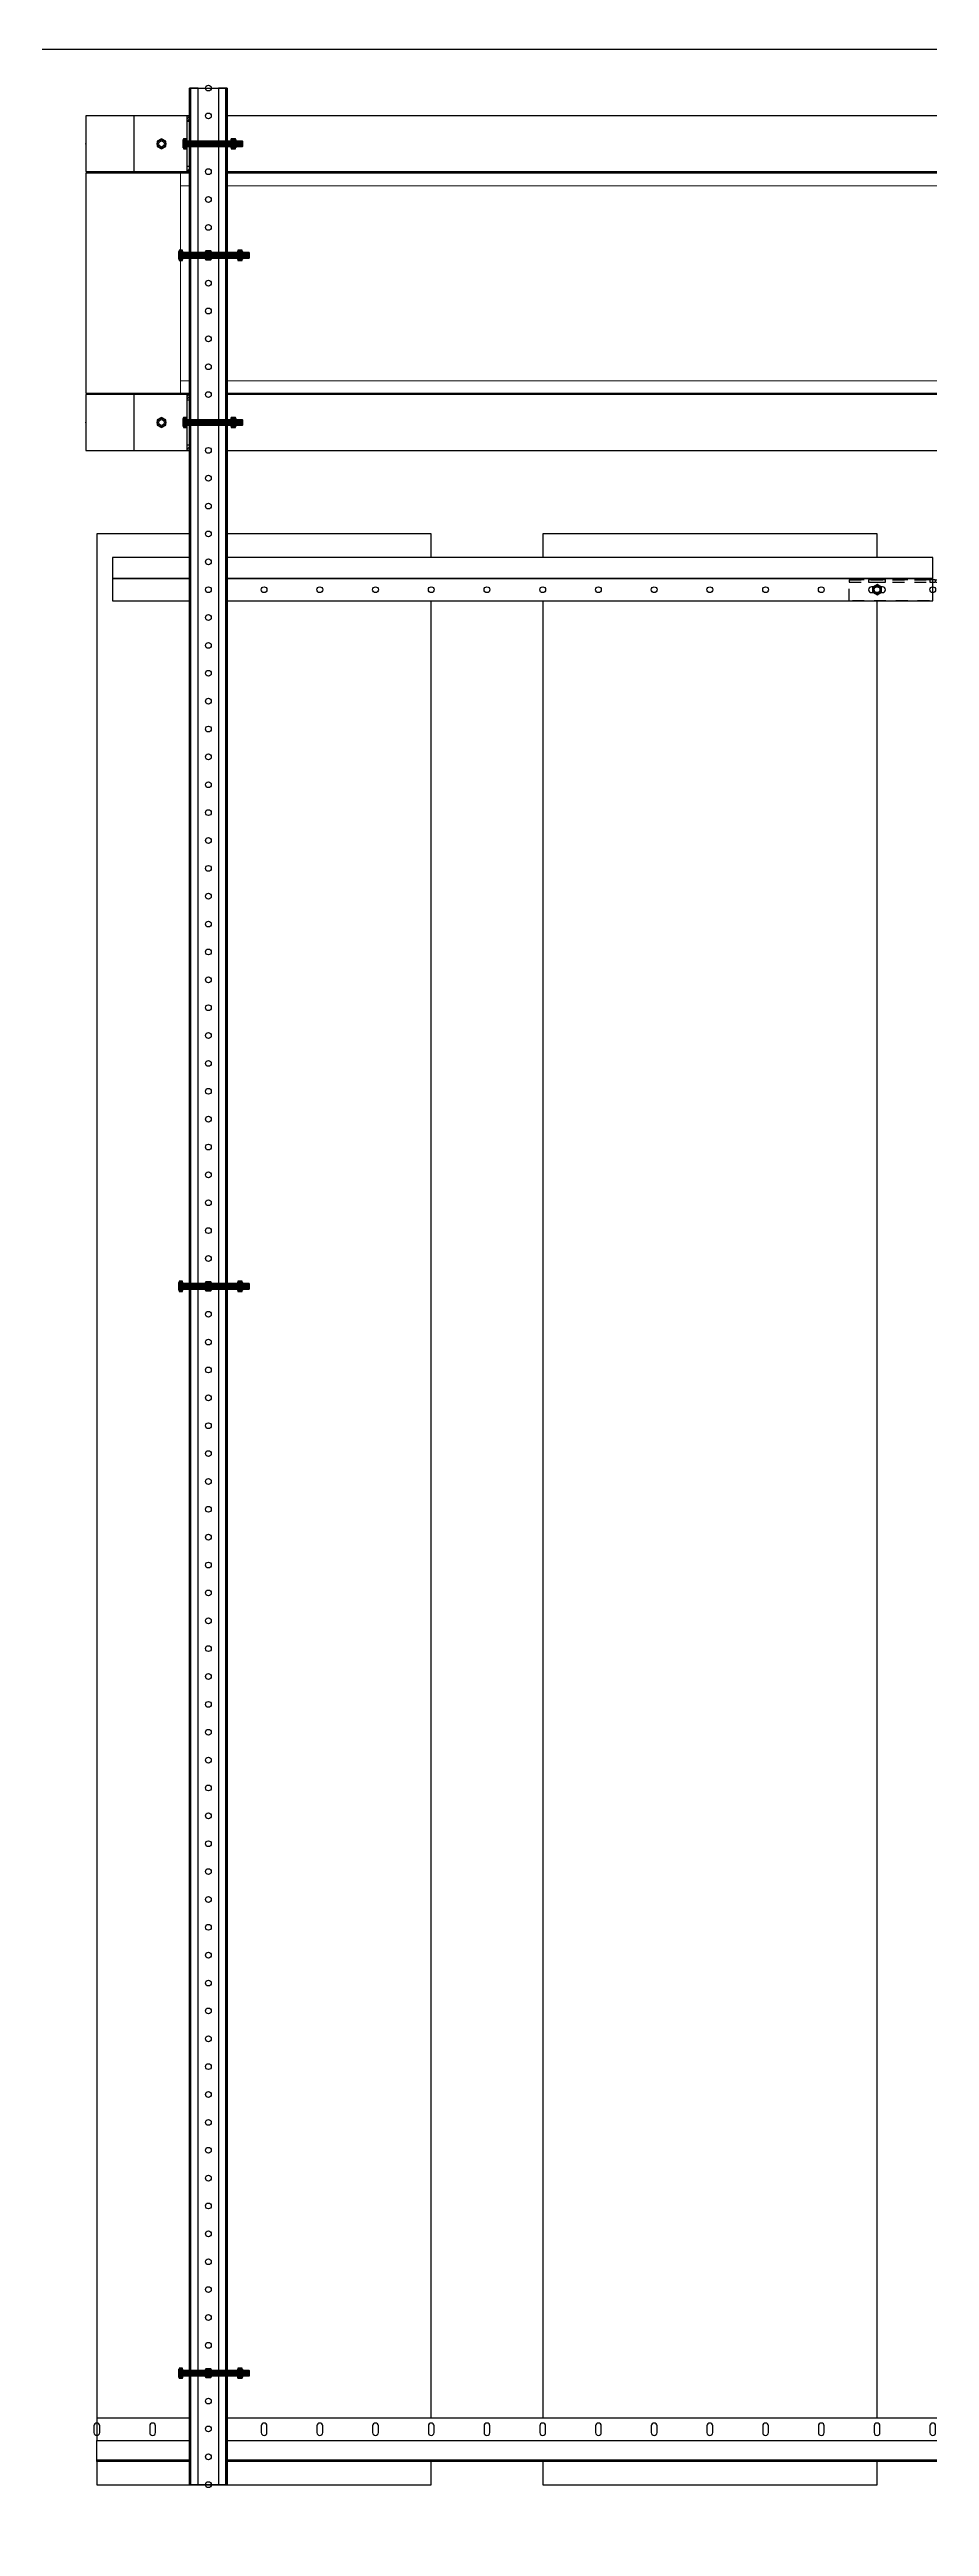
# Model space of a CAD drawing. Header units: millimetres. Extents: x -962357 to -591296, y -223672 to 59420.
# Drawn here: x -756172 to -755383, y -172056 to -169834 of the extents above; entities that cross this region are included whole.
import ezdxf
from ezdxf.enums import TextEntityAlignment as Align

# ---------------------------------------------------------------- set-up
doc = ezdxf.new("R2010")
doc.units = ezdxf.units.MM
doc.linetypes.add('TA_HL_003.00000', pattern=[19.5, 10.65, -8.85])
for name, color, linetype in [('000 - H A T C H', 8, 'Continuous'), ('000 - WIPEOUT', 250, 'Continuous'), ('001 - ASCESSORIES', 251, 'Continuous'), ('A04_TUBE SERIES', 2, 'Continuous'), ('A11_ALU.SOLID SHEET', 2, 'Continuous')]:
    doc.layers.add(name, color=color, linetype=linetype)
doc.layers.add('A-GLAZ-CURT', color=2, linetype='Continuous', lineweight=9)
pattern_1 = [(110, (-0.5, 0), (-0.939693, -0.34202), []), (110, (-0.2012, 0.6409), (-0.939693, -0.34202), [1.25, -0.25, 0, -0.25])]

# ---------------------------------------------------------------- blocks, each defined once
blk = doc.blocks.new('*U4649')
blk.add_attdef('EXTR.OVL-LENGTH_', (-25, -59.1), '', height=5)
blk.add_wipeout([(-25, 0), (25, 0), (25, 4195), (-25, 4195)]).dxf.layer = '000 - WIPEOUT'
blk.add_point((0, 0))
at = {"layer": 'A04_TUBE SERIES', "color": 0}
blk.add_lwpolyline([(-25, 0), (25, 0), (25, 4195), (-25, 4195)], close=True, dxfattribs=at)
blk = doc.blocks.new('*U4650')
blk.add_attdef('EXTR.OVL-LENGTH_', (-25, -59.1), '', height=5)
blk.add_wipeout([(-25, 0), (25, 0), (25, 4195), (-25, 4195)]).dxf.layer = '000 - WIPEOUT'
blk.add_point((0, 0))
at = {"layer": 'A04_TUBE SERIES', "color": 0}
blk.add_lwpolyline([(-25, 0), (25, 0), (25, 4195), (-25, 4195)], close=True, dxfattribs=at)
blk = doc.blocks.new('*U4857')
at = {"color": 3}
for points in [[(-875, 1150), (875, 1150), (875, 850), (-875, 850)], [(-875, 750), (875, 750), (875, 450), (-875, 450)], [(-875, 350), (875, 350), (875, 50), (-875, 50)], [(-875, -50), (875, -50), (875, -350), (-875, -350)], [(-875, -450), (875, -450), (875, -750), (-875, -750)], [(-875, -850), (875, -850), (875, -1150), (-875, -1150)]]:
    blk.add_wipeout(points, dxfattribs=at).dxf.layer = '000 - WIPEOUT'
at = {"layer": 'A11_ALU.SOLID SHEET', "color": 0, "linetype": 'ByBlock'}
for points in [[(-875, 850), (875, 850), (875, 1150), (-875, 1150)], [(-875, 450), (875, 450), (875, 750), (-875, 750)], [(-875, 50), (875, 50), (875, 350), (-875, 350)], [(-875, -350), (875, -350), (875, -50), (-875, -50)], [(-875, -750), (875, -750), (875, -450), (-875, -450)], [(-875, -1150), (875, -1150), (875, -850), (-875, -850)]]:
    blk.add_lwpolyline(points, close=True, dxfattribs=at)
blk = doc.blocks.new('000 - ASSCESSORIES_FAMELINE_GALV._SPICE-FOR_HR-02B_TOP_VIEW')
at = {"layer": '001 - ASCESSORIES', "linetype": 'ByBlock'}
blk.add_lwpolyline([(-75, 6.8), (75, 6.8), (75, 8.8), (-75, 8.8)], close=True, dxfattribs=at)
at = {"layer": '001 - ASCESSORIES', "color": 0, "linetype": 'ByBlock'}
blk.add_lwpolyline([(-75, 8.8), (75, 8.8), (75, -10), (-75, -10)], close=True, dxfattribs=at)
at = {"layer": '001 - ASCESSORIES', "color": 1}
for points in [[(-57.6, 6.8), (-42.4, 6.8), (-42.4, 8.8), (-57.6, 8.8)], [(-2.6, 6.8), (2.6, 6.8), (2.6, 8.8), (-2.6, 8.8)], [(47.4, 6.8), (52.6, 6.8), (52.6, 8.8), (47.4, 8.8)]]:
    blk.add_lwpolyline(points, close=True, dxfattribs=at)
blk.add_lwpolyline([(-55, -2.6), (-45, -2.6, 1), (-45, 2.6), (-55, 2.6, 1)], format="xyb", close=True, dxfattribs=at)
at = {"layer": '001 - ASCESSORIES'}
for centre in [(0, 0), (50, 0)]:
    blk.add_circle(centre, 2.6, dxfattribs=at)
blk = doc.blocks.new('*U4659')
at = {"layer": '001 - ASCESSORIES', "color": 0, "linetype": 'ByBlock'}
blk.add_blockref('000 - ASSCESSORIES_FAMELINE_GALV._SPICE-FOR_HR-02B_TOP_VIEW', (0, 0), dxfattribs=at)
blk = doc.blocks.new('*U4682')
at = {"color": 1}
for p, q in [((-3.5, 3.5), (3.5, 3.5)), ((-3.5, 0), (3.5, 0))]:
    blk.add_line(p, q, dxfattribs=at)
at = {"color": 0}
for points in [[(-2.3, 3.2, 0.249855), (-4.6, 3.2), (-4.6, 0.3, 0.249855), (-2.3, 0.3)], [(2.3, 3.2, 0.062432), (0, 3.5, 0.062432), (-2.3, 3.2), (-2.3, 0.3, 0.061701), (0, 0, 0.061701), (2.3, 0.3)], [(4.6, 3.2, 0.249855), (2.3, 3.2), (2.3, 0.3, 0.249855), (4.6, 0.3)]]:
    blk.add_lwpolyline(points, format="xyb", close=True, dxfattribs=at)
blk = doc.blocks.new('*U4688')
at = {"layer": '000 - H A T C H'}
h = blk.add_hatch(dxfattribs=at)
h.set_pattern_fill('ANSI35', color=8, scale=4, angle=65)
h.set_pattern_definition(pattern_1)
h.paths.add_polyline_path([(0, -2.5), (14.5, -2.5), (14.5, 2.5), (0, 2.5)])
at = {"color": 8}
blk.add_line((14.5, -2.5), (14.5, 2.5), dxfattribs=at)
at = {"color": 1}
blk.add_lwpolyline([(14.5, 2.5), (0, 2.5), (0, -2.5), (14.5, -2.5), (15, -2), (15, 2)], close=True, dxfattribs=at)
blk = doc.blocks.new('*U4699')
at = {"layer": '000 - H A T C H'}
h = blk.add_hatch(color=250, dxfattribs=at)
h.dxf.hatch_style = 1
edge = h.paths.add_edge_path()
edge.add_line((-0.3, -4.6), (-3.2, -4.6))
edge.add_arc((-1, -3.5), 2.45, 180, 208.0569, ccw=False)
edge.add_line((-3.5, -3.5), (-3.5, 0))
edge.add_arc((5.9, 0), 9.36, 179.9761, 180.0239, ccw=False)
edge.add_line((-3.5, 0), (-3.5, 0))
edge.add_arc((5.9, 0), 9.36, 179.9761, 180.0239, ccw=False)
edge.add_line((-3.5, 0), (-3.5, 3.5))
edge.add_arc((-1, 3.5), 2.45, 151.9431, 180, ccw=False)
edge.add_line((-3.2, 4.6), (-0.3, 4.6))
edge.add_arc((-2.5, 3.5), 2.45, 360, 388.0569, ccw=False)
edge.add_line((0, 3.5), (0, -3.5))
edge.add_arc((-2.5, -3.5), 2.45, 331.9431, 360, ccw=False)
blk.add_blockref('*U4688', (0, 0))
at = {"layer": '001 - ASCESSORIES', "rotation": 90}
blk.add_blockref('*U4682', (0, 0), dxfattribs=at)
blk = doc.blocks.new('*U4663')
at = {"layer": '001 - ASCESSORIES', "color": 0}
blk.add_lwpolyline([(4.6, 0), (2.3, 4), (-2.3, 4), (-4.6, 0), (-2.3, -4), (2.3, -4)], close=True, dxfattribs=at)
at = {"layer": '001 - ASCESSORIES', "color": 8}
blk.add_circle((0, 0), 3.85, dxfattribs=at)
at = {"layer": '001 - ASCESSORIES', "color": 0}
blk.add_circle((0, 0), 2.6, dxfattribs=at)
blk = doc.blocks.new('*U4664')
at = {"layer": '000 - H A T C H'}
h = blk.add_hatch(color=250, dxfattribs=at)
h.dxf.hatch_style = 1
h.paths.add_polyline_path([(4, -2.3), (4, 2.3), (0, 4.6), (-4, 2.3), (-4, -2.3), (0, -4.6)])
h.paths.add_polyline_path([(0, -2.6, -1), (0, 2.6, -1)], flags=16)
at = {"layer": '001 - ASCESSORIES', "color": 0, "rotation": 270}
blk.add_blockref('*U4663', (0, 0), dxfattribs=at)
blk = doc.blocks.new('*U4919')
blk.add_blockref('*U4699', (1250, -10))
at = {"linetype": 'ByBlock'}
blk.add_wipeout([(1200, -39), (1936, -39), (1936, 0), (1200, 0)], dxfattribs=at).dxf.layer = '000 - WIPEOUT'
at = {"layer": '001 - ASCESSORIES', "color": 1, "linetype": 'ByBlock'}
blk.add_lwpolyline([(1936, 0), (1200, 0), (1200, -20), (1936, -20)], close=True, dxfattribs=at)
at = {"layer": '001 - ASCESSORIES', "linetype": 'ByBlock'}
blk.add_lwpolyline([(1936, -20), (1200, -20), (1200, -39), (1936, -39)], close=True, dxfattribs=at)
for centre in [(1250, -10), (1300, -10), (1350, -10), (1400, -10), (1450, -10), (1500, -10), (1550, -10), (1600, -10), (1650, -10), (1700, -10), (1750, -10), (1800, -10), (1850, -10)]:
    blk.add_circle(centre, 2.6, dxfattribs=at)
at = {"layer": '001 - ASCESSORIES', "linetype": 'TA_HL_003.00000', "rotation": 180}
blk.add_blockref('*U4659', (1200, -10), dxfattribs=at)
at = {"layer": '001 - ASCESSORIES'}
blk.add_blockref('*U4664', (1250, -10), dxfattribs=at)
blk = doc.blocks.new('*U4920')
blk.add_wipeout([(-1125, 0), (1125, 0), (1125, 39), (-1125, 39)]).dxf.layer = '000 - WIPEOUT'
at = {"color": 2}
blk.add_lwpolyline([(-1125, 39), (1125, 39), (1125, 37.8), (-1125, 37.8)], close=True, dxfattribs=at)
at = {"color": 1}
blk.add_lwpolyline([(-1125, 37.8), (1125, 37.8), (1125, 20), (-1125, 20)], close=True, dxfattribs=at)
blk.add_lwpolyline([(-1125, 0), (1125, 0), (1125, 20), (-1125, 20)], close=True)
for points in [[(-1072.4, 13, 1), (-1077.6, 13), (-1077.6, 7, 1), (-1072.4, 7)], [(-1022.4, 13, 1), (-1027.6, 13), (-1027.6, 7, 1), (-1022.4, 7)], [(-972.4, 13, 1), (-977.6, 13), (-977.6, 7, 1), (-972.4, 7)], [(-922.4, 13, 1), (-927.6, 13), (-927.6, 7, 1), (-922.4, 7)], [(-872.4, 13, 1), (-877.6, 13), (-877.6, 7, 1), (-872.4, 7)], [(-822.4, 13, 1), (-827.6, 13), (-827.6, 7, 1), (-822.4, 7)], [(-772.4, 13, 1), (-777.6, 13), (-777.6, 7, 1), (-772.4, 7)], [(-722.4, 13, 1), (-727.6, 13), (-727.6, 7, 1), (-722.4, 7)], [(-672.4, 13, 1), (-677.6, 13), (-677.6, 7, 1), (-672.4, 7)], [(-622.4, 13, 1), (-627.6, 13), (-627.6, 7, 1), (-622.4, 7)], [(-572.4, 13, 1), (-577.6, 13), (-577.6, 7, 1), (-572.4, 7)], [(-522.4, 13, 1), (-527.6, 13), (-527.6, 7, 1), (-522.4, 7)], [(-472.4, 13, 1), (-477.6, 13), (-477.6, 7, 1), (-472.4, 7)], [(-422.4, 13, 1), (-427.6, 13), (-427.6, 7, 1), (-422.4, 7)], [(-372.4, 13, 1), (-377.6, 13), (-377.6, 7, 1), (-372.4, 7)], [(-322.4, 13, 1), (-327.6, 13), (-327.6, 7, 1), (-322.4, 7)], [(-272.4, 13, 1), (-277.6, 13), (-277.6, 7, 1), (-272.4, 7)], [(-222.4, 13, 1), (-227.6, 13), (-227.6, 7, 1), (-222.4, 7)], [(-172.4, 13, 1), (-177.6, 13), (-177.6, 7, 1), (-172.4, 7)], [(-122.4, 13, 1), (-127.6, 13), (-127.6, 7, 1), (-122.4, 7)], [(-72.4, 13, 1), (-77.6, 13), (-77.6, 7, 1), (-72.4, 7)], [(-22.4, 13, 1), (-27.6, 13), (-27.6, 7, 1), (-22.4, 7)], [(27.6, 13, 1), (22.4, 13), (22.4, 7, 1), (27.6, 7)], [(77.6, 13, 1), (72.4, 13), (72.4, 7, 1), (77.6, 7)], [(127.6, 13, 1), (122.4, 13), (122.4, 7, 1), (127.6, 7)], [(177.6, 13, 1), (172.4, 13), (172.4, 7, 1), (177.6, 7)], [(227.6, 13, 1), (222.4, 13), (222.4, 7, 1), (227.6, 7)], [(277.6, 13, 1), (272.4, 13), (272.4, 7, 1), (277.6, 7)], [(327.6, 13, 1), (322.4, 13), (322.4, 7, 1), (327.6, 7)], [(377.6, 13, 1), (372.4, 13), (372.4, 7, 1), (377.6, 7)], [(427.6, 13, 1), (422.4, 13), (422.4, 7, 1), (427.6, 7)], [(477.6, 13, 1), (472.4, 13), (472.4, 7, 1), (477.6, 7)], [(527.6, 13, 1), (522.4, 13), (522.4, 7, 1), (527.6, 7)], [(577.6, 13, 1), (572.4, 13), (572.4, 7, 1), (577.6, 7)], [(627.6, 13, 1), (622.4, 13), (622.4, 7, 1), (627.6, 7)], [(677.6, 13, 1), (672.4, 13), (672.4, 7, 1), (677.6, 7)], [(727.6, 13, 1), (722.4, 13), (722.4, 7, 1), (727.6, 7)], [(777.6, 13, 1), (772.4, 13), (772.4, 7, 1), (777.6, 7)], [(827.6, 13, 1), (822.4, 13), (822.4, 7, 1), (827.6, 7)], [(877.6, 13, 1), (872.4, 13), (872.4, 7, 1), (877.6, 7)], [(927.6, 13, 1), (922.4, 13), (922.4, 7, 1), (927.6, 7)], [(977.6, 13, 1), (972.4, 13), (972.4, 7, 1), (977.6, 7)], [(1027.6, 13, 1), (1022.4, 13), (1022.4, 7, 1), (1027.6, 7)], [(1077.6, 13, 1), (1072.4, 13), (1072.4, 7, 1), (1077.6, 7)], [(1127.6, 13, 1), (1122.4, 13), (1122.4, 7, 1), (1127.6, 7)]]:
    blk.add_lwpolyline(points, format="xyb", close=True, dxfattribs=at)
blk = doc.blocks.new('*U4927')
at = {"layer": 'A11_ALU.SOLID SHEET', "color": 0}
blk.add_lwpolyline([(1135, -98.8), (1135, 98.8), (0, 98.8), (0, -98.8)], close=True, dxfattribs=at)
at = {"layer": 'Defpoints', "color": 250}
blk.add_point((0, 0), dxfattribs=at)
blk.add_text('AL.SHEET-HAT-TYPE-R', height=6, rotation=270, dxfattribs=at).set_placement((15, 0), align=Align.BOTTOM_CENTER)
blk = doc.blocks.new('*U4938')
at = {"color": 6}
blk.add_wipeout([(1075, -17), (-1075, -17), (-1075, 17), (1075, 17)], dxfattribs=at).dxf.layer = '000 - WIPEOUT'
at = {"layer": '001 - ASCESSORIES', "color": 0, "linetype": 'ByBlock'}
for p, q in [((1075, 15.8), (-1075, 15.8)), ((1075, -15.8), (-1075, -15.8))]:
    blk.add_line(p, q, dxfattribs=at)
at = {"layer": '001 - ASCESSORIES', "color": 1}
blk.add_lwpolyline([(1075, 17), (1075, -17), (-1075, -17), (-1075, 17)], close=True, dxfattribs=at)
at = {"layer": '001 - ASCESSORIES', "color": 0, "linetype": 'ByBlock'}
for points in [[(-1075, 17), (-1075, 9), (1075, 9), (1075, 17)], [(-1075, -9), (-1075, -17), (1075, -17), (1075, -9)]]:
    blk.add_lwpolyline(points, close=True, dxfattribs=at)
at = {"layer": '001 - ASCESSORIES', "color": 1, "linetype": 'Continuous'}
for centre in [(-1075, 0), (-1050, 0), (-1025, 0), (-1000, 0), (-975, 0), (-950, 0), (-925, 0), (-900, 0), (-875, 0), (-850, 0), (-825, 0), (-800, 0), (-775, 0), (-750, 0), (-725, 0), (-700, 0), (-675, 0), (-650, 0), (-625, 0), (-600, 0), (-575, 0), (-550, 0), (-525, 0), (-500, 0), (-475, 0), (-450, 0), (-425, 0), (-400, 0), (-375, 0), (-350, 0), (-325, 0), (-300, 0), (-275, 0), (-250, 0), (-225, 0), (-200, 0), (-175, 0), (-150, 0), (-125, 0), (-100, 0), (-75, 0), (-50, 0), (-25, 0), (0, 0), (25, 0), (50, 0), (75, 0), (100, 0), (125, 0), (150, 0), (175, 0), (200, 0), (225, 0), (250, 0), (275, 0), (300, 0), (325, 0), (350, 0), (375, 0), (400, 0), (425, 0), (450, 0), (475, 0), (500, 0), (525, 0), (550, 0), (575, 0), (600, 0), (625, 0), (650, 0), (675, 0), (700, 0), (725, 0), (750, 0), (775, 0), (800, 0), (825, 0), (850, 0), (875, 0), (900, 0), (925, 0), (950, 0), (975, 0), (1000, 0), (1025, 0), (1050, 0), (1075, 0)]:
    blk.add_circle(centre, 2.6, dxfattribs=at)
blk = doc.blocks.new('*U4696')
at = {"layer": '000 - H A T C H'}
h = blk.add_hatch(dxfattribs=at)
h.set_pattern_fill('ANSI35', color=8, scale=4, angle=65)
h.set_pattern_definition(pattern_1)
h.paths.add_polyline_path([(0, -2.5), (59.5, -2.5), (59.5, 2.5), (0, 2.5)])
at = {"color": 8}
blk.add_line((59.5, -2.5), (59.5, 2.5), dxfattribs=at)
at = {"color": 1}
blk.add_lwpolyline([(59.5, 2.5), (0, 2.5), (0, -2.5), (59.5, -2.5), (60, -2), (60, 2)], close=True, dxfattribs=at)
blk = doc.blocks.new('*U4748')
at = {"layer": '000 - H A T C H'}
h = blk.add_hatch(color=250, dxfattribs=at)
h.dxf.hatch_style = 1
edge = h.paths.add_edge_path()
edge.add_line((-0.3, -4.6), (-3.2, -4.6))
edge.add_arc((-1, -3.5), 2.45, 180, 208.0569, ccw=False)
edge.add_line((-3.5, -3.5), (-3.5, 0))
edge.add_arc((5.9, 0), 9.36, 179.9761, 180.0239, ccw=False)
edge.add_line((-3.5, 0), (-3.5, 0))
edge.add_arc((5.9, 0), 9.36, 179.9761, 180.0239, ccw=False)
edge.add_line((-3.5, 0), (-3.5, 3.5))
edge.add_arc((-1, 3.5), 2.45, 151.9431, 180, ccw=False)
edge.add_line((-3.2, 4.6), (-0.3, 4.6))
edge.add_arc((-2.5, 3.5), 2.45, 360, 388.0569, ccw=False)
edge.add_line((0, 3.5), (0, -3.5))
edge.add_arc((-2.5, -3.5), 2.45, 331.9431, 360, ccw=False)
blk.add_blockref('*U4696', (0, 0))
at = {"layer": '001 - ASCESSORIES', "rotation": 90}
blk.add_blockref('*U4682', (0, 0), dxfattribs=at)
blk = doc.blocks.new('*U4662')
at = {"color": 1}
for p, q in [((-3.5, 4.5), (3.5, 4.5)), ((-3.5, 0), (3.5, 0))]:
    blk.add_line(p, q, dxfattribs=at)
at = {"color": 0}
for points in [[(-2.3, 4.2, 0.249893), (-4.6, 4.2), (-4.6, 0.3, 0.249893), (-2.3, 0.3)], [(2.3, 4.2, 0.062422), (0, 4.5, 0.062422), (-2.3, 4.2), (-2.3, 0.3, 0.061692), (0, 0, 0.061692), (2.3, 0.3)], [(4.6, 4.2, 0.249893), (2.3, 4.2), (2.3, 0.3, 0.249893), (4.6, 0.3)]]:
    blk.add_lwpolyline(points, format="xyb", close=True, dxfattribs=at)
blk = doc.blocks.new('*U4707')
at = {"layer": '000 - H A T C H'}
h = blk.add_hatch(color=250, dxfattribs=at)
h.dxf.hatch_style = 1
edge = h.paths.add_edge_path()
edge.add_line((0.3, 4.6), (4.2, 4.6))
edge.add_arc((2, 3.5), 2.45, 0, 28.0609, ccw=False)
edge.add_line((4.5, 3.5), (4.5, 0))
edge.add_arc((-4.9, 0), 9.36, -0.0239, 0.0239, ccw=False)
edge.add_line((4.5, 0), (4.5, 0))
edge.add_arc((-4.9, 0), 9.36, -0.0239, 0.0239, ccw=False)
edge.add_line((4.5, 0), (4.5, -3.5))
edge.add_arc((2, -3.5), 2.45, -28.0609, 0, ccw=False)
edge.add_line((4.2, -4.6), (0.3, -4.6))
edge.add_arc((2.5, -3.5), 2.45, 180, 208.0609, ccw=False)
edge.add_line((0, -3.5), (0, 3.5))
edge.add_arc((2.5, 3.5), 2.45, 151.9391, 180, ccw=False)
at = {"layer": '001 - ASCESSORIES', "color": 0, "rotation": 270}
blk.add_blockref('*U4662', (0, 0), dxfattribs=at)
blk = doc.blocks.new('*U4821')
at = {"layer": '001 - ASCESSORIES'}
blk.add_blockref('*U4748', (-23, 0), dxfattribs=at)
at = {"layer": '001 - ASCESSORIES', "color": 2}
for rotation in [90, 90, 270, 270]:
    blk.add_blockref('*U4664', (0, 0), dxfattribs=dict(at, rotation=rotation))
at = {"layer": '001 - ASCESSORIES', "color": 1}
blk.add_blockref('*U4707', (26.2, 0), dxfattribs=at)
blk = doc.blocks.new('000 - ASSCESSORIES_FAMELINE_AL.EXTR._L-PROFILE_50x68mm._non-code_TOP_VIEW')
blk.add_wipeout([(-50, -25), (0, -25), (0, 25), (-50, 25)]).dxf.layer = '000 - WIPEOUT'
at = {"layer": '000 - H A T C H'}
h = blk.add_hatch(dxfattribs=at)
h.set_pattern_fill('ANSI32', color=8, scale=0.5)
h.set_pattern_definition([(45, (-14193.569, 11847.092), (-3.367596, 3.367596), []), (45, (-14191.324, 11847.092), (-3.367596, 3.367596), [])])
h.paths.add_polyline_path([(-2, 20), (0, 20), (0, 25), (-2, 25)])
h.paths.add_polyline_path([(0, -20), (-2, -20), (-2, -25), (0, -25)])
at = {"layer": '001 - ASCESSORIES', "color": 0}
for p, q in [((0, 20), (-2, 20)), ((-2, -20), (0, -20))]:
    blk.add_line(p, q, dxfattribs=at)
at = {"layer": '001 - ASCESSORIES', "color": 1}
blk.add_line((-2, -20), (-2, 20), dxfattribs=at)
at = {"layer": '001 - ASCESSORIES'}
blk.add_lwpolyline([(-50, -25), (0, -25), (0, 25), (-50, 25)], close=True, dxfattribs=at)
at = {"layer": '001 - ASCESSORIES', "color": 0}
for points in [[(-2, 25), (0, 25), (0, 20), (-2, 20)], [(-2, -20), (0, -20), (0, -25), (-2, -25)]]:
    blk.add_lwpolyline(points, close=True, dxfattribs=at)
at = {"layer": '001 - ASCESSORIES', "color": 1}
blk.add_circle((-25, 0), 2.6, dxfattribs=at)
blk = doc.blocks.new('*U4738')
at = {"layer": '001 - ASCESSORIES', "color": 0}
blk.add_blockref('000 - ASSCESSORIES_FAMELINE_AL.EXTR._L-PROFILE_50x68mm._non-code_TOP_VIEW', (0, 0), dxfattribs=at)
blk = doc.blocks.new('*U4683')
blk.add_circle((0, 0), 3.66)
at = {"layer": '001 - ASCESSORIES', "color": 0}
blk.add_lwpolyline([(4.6, 0), (2.3, 4), (-2.3, 4), (-4.6, 0), (-2.3, -4), (2.3, -4)], close=True, dxfattribs=at)
at = {"layer": '001 - ASCESSORIES', "color": 8}
blk.add_circle((0, 0), 3.85, dxfattribs=at)
blk = doc.blocks.new('*U4715')
at = {"layer": '001 - ASCESSORIES', "rotation": 90}
blk.add_blockref('*U4683', (0, 0), dxfattribs=at)
blk = doc.blocks.new('*U4751')
at = {"layer": '001 - ASCESSORIES'}
blk.add_blockref('*U4715', (0, 0), dxfattribs=at)
blk = doc.blocks.new('*U4694')
at = {"layer": '000 - H A T C H'}
h = blk.add_hatch(dxfattribs=at)
h.set_pattern_fill('ANSI35', color=8, scale=4, angle=65)
h.set_pattern_definition(pattern_1)
h.paths.add_polyline_path([(0, -2.5), (49.5, -2.5), (49.5, 2.5), (0, 2.5)])
at = {"color": 8}
blk.add_line((49.5, -2.5), (49.5, 2.5), dxfattribs=at)
at = {"color": 1}
blk.add_lwpolyline([(49.5, 2.5), (0, 2.5), (0, -2.5), (49.5, -2.5), (50, -2), (50, 2)], close=True, dxfattribs=at)
blk = doc.blocks.new('*U4746')
at = {"layer": '000 - H A T C H'}
h = blk.add_hatch(color=250, dxfattribs=at)
h.dxf.hatch_style = 1
edge = h.paths.add_edge_path()
edge.add_line((-0.3, -4.6), (-3.2, -4.6))
edge.add_arc((-1, -3.5), 2.45, 180, 208.0569, ccw=False)
edge.add_line((-3.5, -3.5), (-3.5, 0))
edge.add_arc((5.9, 0), 9.36, 179.9761, 180.0239, ccw=False)
edge.add_line((-3.5, 0), (-3.5, 0))
edge.add_arc((5.9, 0), 9.36, 179.9761, 180.0239, ccw=False)
edge.add_line((-3.5, 0), (-3.5, 3.5))
edge.add_arc((-1, 3.5), 2.45, 151.9431, 180, ccw=False)
edge.add_line((-3.2, 4.6), (-0.3, 4.6))
edge.add_arc((-2.5, 3.5), 2.45, 360, 388.0569, ccw=False)
edge.add_line((0, 3.5), (0, -3.5))
edge.add_arc((-2.5, -3.5), 2.45, 331.9431, 360, ccw=False)
blk.add_blockref('*U4694', (0, 0))
at = {"layer": '001 - ASCESSORIES', "rotation": 90}
blk.add_blockref('*U4682', (0, 0), dxfattribs=at)
blk = doc.blocks.new('*U4752')
at = {"layer": '001 - ASCESSORIES'}
for name, p in [('*U4746', (0, 0)), ('*U4707', (39.2, 0))]:
    blk.add_blockref(name, p, dxfattribs=at)
blk = doc.blocks.new('*U4794')
at = {"color": 2}
blk.add_blockref('*U4738', (0, 0), dxfattribs=at)
for name, p in [('*U4751', (-25, 0)), ('*U4752', (-2, 0))]:
    blk.add_blockref(name, p)
blk = doc.blocks.new('*U4956')
blk.add_lwpolyline([(-7165.5, 4263), (-7165.5, 5940.1), (-11560, 5940.1), (-11560, 4315), (-18103.4, 4315), (-18103.4, 550), (-9016.6, 550), (-9016.6, 4265)], close=True)
at = {"layer": 'A04_TUBE SERIES', "color": 0, "linetype": 'ByBlock', "rotation": 270}
for name, p in [('*U4649', (-11460, 5855.5)), ('*U4650', (-11460, 5605.5))]:
    blk.add_blockref(name, p, dxfattribs=at)
at = {"layer": 'A11_ALU.SOLID SHEET', "color": 0, "linetype": 'ByBlock', "rotation": 90}
blk.add_blockref('*U4857', (-10300, 4630.5), dxfattribs=at)
at = {"layer": '001 - ASCESSORIES', "linetype": 'ByBlock', "rotation": 180}
for name, p in [('*U4919', (-9500, 5445.5)), ('*U4920', (-10325, 3815.2))]:
    blk.add_blockref(name, p, dxfattribs=at)
at = {"layer": 'A11_ALU.SOLID SHEET', "color": 1, "rotation": 180}
blk.add_blockref('*U4927', (-10325, 5730.5), dxfattribs=at)
at = {"layer": '001 - ASCESSORIES', "linetype": 'ByBlock', "rotation": 270}
blk.add_blockref('*U4938', (-11350, 4830.5), dxfattribs=at)
at = {"layer": '001 - ASCESSORIES', "linetype": 'ByBlock'}
for name, p in [('*U4794', (-11367, 5855.5)), ('*U4821', (-11350, 5755.5)), ('*U4794', (-11367, 5605.5)), ('*U4821', (-11350, 4830.5)), ('*U4821', (-11350, 3855.5))]:
    blk.add_blockref(name, p, dxfattribs=at)
blk = doc.blocks.new('DPA_CP_Metal Ceiling Panel1 - Horizontal with Gap-12454095-4160-01 UPPER PLATFORM LEVEL - REFLECTED CEILING PLAN')
at = {"layer": 'A-GLAZ-CURT'}
for p, q in [((-756057.4, 9174), (-756057.4, 9449)), ((-756057.4, 9174), (-756057.4, 9449)), ((-756057.4, 9449), (-755007.4, 9449)), ((-756057.4, 9449), (-755007.4, 9449)), ((-756057.4, 9174), (-756057.4, 9449)), ((-755007.4, 9174), (-755007.4, 9449)), ((-755007.4, 9449), (-755007.4, 9174)), ((-755007.4, 9449), (-755007.4, 9174)), ((-756057.4, 9399), (-755007.4, 9399)), ((-756057.4, 9224), (-755007.4, 9224)), ((-756057.4, 9174), (-755007.4, 9174)), ((-755007.4, 9174), (-756057.4, 9174)), ((-755007.4, 9174), (-756057.4, 9174))]:
    blk.add_line(p, q, dxfattribs=at)
blk = doc.blocks.new('*U727')
blk.add_attdef('EXTR.OVL-LENGTH_', (-25, -59.1), '', height=5)
blk.add_wipeout([(-25, 0), (25, 0), (25, 4195), (-25, 4195)]).dxf.layer = '000 - WIPEOUT'
blk.add_point((0, 0))
at = {"layer": 'A04_TUBE SERIES', "color": 0}
blk.add_lwpolyline([(-25, 0), (25, 0), (25, 4195), (-25, 4195)], close=True, dxfattribs=at)
blk = doc.blocks.new('*U728')
blk.add_attdef('EXTR.OVL-LENGTH_', (-25, -59.1), '', height=5)
blk.add_wipeout([(-25, 0), (25, 0), (25, 4195), (-25, 4195)]).dxf.layer = '000 - WIPEOUT'
blk.add_point((0, 0))
at = {"layer": 'A04_TUBE SERIES', "color": 0}
blk.add_lwpolyline([(-25, 0), (25, 0), (25, 4195), (-25, 4195)], close=True, dxfattribs=at)
blk = doc.blocks.new('*U698')
at = {"color": 3}
for points in [[(-875, 1150), (875, 1150), (875, 850), (-875, 850)], [(-875, 750), (875, 750), (875, 450), (-875, 450)], [(-875, 350), (875, 350), (875, 50), (-875, 50)], [(-875, -50), (875, -50), (875, -350), (-875, -350)], [(-875, -450), (875, -450), (875, -750), (-875, -750)], [(-875, -850), (875, -850), (875, -1150), (-875, -1150)]]:
    blk.add_wipeout(points, dxfattribs=at).dxf.layer = '000 - WIPEOUT'
at = {"layer": 'A11_ALU.SOLID SHEET', "color": 0, "linetype": 'ByBlock'}
for points in [[(-875, 850), (875, 850), (875, 1150), (-875, 1150)], [(-875, 450), (875, 450), (875, 750), (-875, 750)], [(-875, 50), (875, 50), (875, 350), (-875, 350)], [(-875, -350), (875, -350), (875, -50), (-875, -50)], [(-875, -750), (875, -750), (875, -450), (-875, -450)], [(-875, -1150), (875, -1150), (875, -850), (-875, -850)]]:
    blk.add_lwpolyline(points, close=True, dxfattribs=at)
blk = doc.blocks.new('*U670')
at = {"layer": '001 - ASCESSORIES', "color": 0, "linetype": 'ByBlock'}
blk.add_blockref('000 - ASSCESSORIES_FAMELINE_GALV._SPICE-FOR_HR-02B_TOP_VIEW', (0, 0), dxfattribs=at)
blk = doc.blocks.new('*U351')
at = {"color": 1}
for p, q in [((-3.5, 3.5), (3.5, 3.5)), ((-3.5, 0), (3.5, 0))]:
    blk.add_line(p, q, dxfattribs=at)
at = {"color": 0}
for points in [[(-2.3, 3.2, 0.249855), (-4.6, 3.2), (-4.6, 0.3, 0.249855), (-2.3, 0.3)], [(2.3, 3.2, 0.062432), (0, 3.5, 0.062432), (-2.3, 3.2), (-2.3, 0.3, 0.061701), (0, 0, 0.061701), (2.3, 0.3)], [(4.6, 3.2, 0.249855), (2.3, 3.2), (2.3, 0.3, 0.249855), (4.6, 0.3)]]:
    blk.add_lwpolyline(points, format="xyb", close=True, dxfattribs=at)
blk = doc.blocks.new('*U357')
at = {"layer": '000 - H A T C H'}
h = blk.add_hatch(dxfattribs=at)
h.set_pattern_fill('ANSI35', color=8, scale=4, angle=65)
h.set_pattern_definition(pattern_1)
h.paths.add_polyline_path([(0, -2.5), (14.5, -2.5), (14.5, 2.5), (0, 2.5)])
at = {"color": 8}
blk.add_line((14.5, -2.5), (14.5, 2.5), dxfattribs=at)
at = {"color": 1}
blk.add_lwpolyline([(14.5, 2.5), (0, 2.5), (0, -2.5), (14.5, -2.5), (15, -2), (15, 2)], close=True, dxfattribs=at)
blk = doc.blocks.new('*U666')
at = {"layer": '000 - H A T C H'}
h = blk.add_hatch(color=250, dxfattribs=at)
h.dxf.hatch_style = 1
edge = h.paths.add_edge_path()
edge.add_line((-0.3, -4.6), (-3.2, -4.6))
edge.add_arc((-1, -3.5), 2.45, 180, 208.0569, ccw=False)
edge.add_line((-3.5, -3.5), (-3.5, 0))
edge.add_arc((5.9, 0), 9.36, 179.9761, 180.0239, ccw=False)
edge.add_line((-3.5, 0), (-3.5, 0))
edge.add_arc((5.9, 0), 9.36, 179.9761, 180.0239, ccw=False)
edge.add_line((-3.5, 0), (-3.5, 3.5))
edge.add_arc((-1, 3.5), 2.45, 151.9431, 180, ccw=False)
edge.add_line((-3.2, 4.6), (-0.3, 4.6))
edge.add_arc((-2.5, 3.5), 2.45, 360, 388.0569, ccw=False)
edge.add_line((0, 3.5), (0, -3.5))
edge.add_arc((-2.5, -3.5), 2.45, 331.9431, 360, ccw=False)
blk.add_blockref('*U357', (0, 0))
at = {"layer": '001 - ASCESSORIES', "rotation": 90}
blk.add_blockref('*U351', (0, 0), dxfattribs=at)
blk = doc.blocks.new('*U350')
at = {"layer": '001 - ASCESSORIES', "color": 0}
blk.add_lwpolyline([(4.6, 0), (2.3, 4), (-2.3, 4), (-4.6, 0), (-2.3, -4), (2.3, -4)], close=True, dxfattribs=at)
at = {"layer": '001 - ASCESSORIES', "color": 8}
blk.add_circle((0, 0), 3.85, dxfattribs=at)
at = {"layer": '001 - ASCESSORIES', "color": 0}
blk.add_circle((0, 0), 2.6, dxfattribs=at)
blk = doc.blocks.new('*U671')
at = {"layer": '000 - H A T C H'}
h = blk.add_hatch(color=250, dxfattribs=at)
h.dxf.hatch_style = 1
h.paths.add_polyline_path([(4, -2.3), (4, 2.3), (0, 4.6), (-4, 2.3), (-4, -2.3), (0, -4.6)])
h.paths.add_polyline_path([(0, -2.6, -1), (0, 2.6, -1)], flags=16)
at = {"layer": '001 - ASCESSORIES', "color": 0, "rotation": 270}
blk.add_blockref('*U350', (0, 0), dxfattribs=at)
blk = doc.blocks.new('*U533')
blk.add_blockref('*U666', (1250, -10))
at = {"linetype": 'ByBlock'}
blk.add_wipeout([(1200, -39), (1936, -39), (1936, 0), (1200, 0)], dxfattribs=at).dxf.layer = '000 - WIPEOUT'
at = {"layer": '001 - ASCESSORIES', "color": 1, "linetype": 'ByBlock'}
blk.add_lwpolyline([(1936, 0), (1200, 0), (1200, -20), (1936, -20)], close=True, dxfattribs=at)
at = {"layer": '001 - ASCESSORIES', "linetype": 'ByBlock'}
blk.add_lwpolyline([(1936, -20), (1200, -20), (1200, -39), (1936, -39)], close=True, dxfattribs=at)
for centre in [(1250, -10), (1300, -10), (1350, -10), (1400, -10), (1450, -10), (1500, -10), (1550, -10), (1600, -10), (1650, -10), (1700, -10), (1750, -10), (1800, -10), (1850, -10)]:
    blk.add_circle(centre, 2.6, dxfattribs=at)
at = {"layer": '001 - ASCESSORIES', "linetype": 'TA_HL_003.00000', "rotation": 180}
blk.add_blockref('*U670', (1200, -10), dxfattribs=at)
at = {"layer": '001 - ASCESSORIES'}
blk.add_blockref('*U671', (1250, -10), dxfattribs=at)
blk = doc.blocks.new('*U534')
blk.add_wipeout([(-1125, 0), (1125, 0), (1125, 39), (-1125, 39)]).dxf.layer = '000 - WIPEOUT'
at = {"color": 2}
blk.add_lwpolyline([(-1125, 39), (1125, 39), (1125, 37.8), (-1125, 37.8)], close=True, dxfattribs=at)
at = {"color": 1}
blk.add_lwpolyline([(-1125, 37.8), (1125, 37.8), (1125, 20), (-1125, 20)], close=True, dxfattribs=at)
blk.add_lwpolyline([(-1125, 0), (1125, 0), (1125, 20), (-1125, 20)], close=True)
for points in [[(-1072.4, 13, 1), (-1077.6, 13), (-1077.6, 7, 1), (-1072.4, 7)], [(-1022.4, 13, 1), (-1027.6, 13), (-1027.6, 7, 1), (-1022.4, 7)], [(-972.4, 13, 1), (-977.6, 13), (-977.6, 7, 1), (-972.4, 7)], [(-922.4, 13, 1), (-927.6, 13), (-927.6, 7, 1), (-922.4, 7)], [(-872.4, 13, 1), (-877.6, 13), (-877.6, 7, 1), (-872.4, 7)], [(-822.4, 13, 1), (-827.6, 13), (-827.6, 7, 1), (-822.4, 7)], [(-772.4, 13, 1), (-777.6, 13), (-777.6, 7, 1), (-772.4, 7)], [(-722.4, 13, 1), (-727.6, 13), (-727.6, 7, 1), (-722.4, 7)], [(-672.4, 13, 1), (-677.6, 13), (-677.6, 7, 1), (-672.4, 7)], [(-622.4, 13, 1), (-627.6, 13), (-627.6, 7, 1), (-622.4, 7)], [(-572.4, 13, 1), (-577.6, 13), (-577.6, 7, 1), (-572.4, 7)], [(-522.4, 13, 1), (-527.6, 13), (-527.6, 7, 1), (-522.4, 7)], [(-472.4, 13, 1), (-477.6, 13), (-477.6, 7, 1), (-472.4, 7)], [(-422.4, 13, 1), (-427.6, 13), (-427.6, 7, 1), (-422.4, 7)], [(-372.4, 13, 1), (-377.6, 13), (-377.6, 7, 1), (-372.4, 7)], [(-322.4, 13, 1), (-327.6, 13), (-327.6, 7, 1), (-322.4, 7)], [(-272.4, 13, 1), (-277.6, 13), (-277.6, 7, 1), (-272.4, 7)], [(-222.4, 13, 1), (-227.6, 13), (-227.6, 7, 1), (-222.4, 7)], [(-172.4, 13, 1), (-177.6, 13), (-177.6, 7, 1), (-172.4, 7)], [(-122.4, 13, 1), (-127.6, 13), (-127.6, 7, 1), (-122.4, 7)], [(-72.4, 13, 1), (-77.6, 13), (-77.6, 7, 1), (-72.4, 7)], [(-22.4, 13, 1), (-27.6, 13), (-27.6, 7, 1), (-22.4, 7)], [(27.6, 13, 1), (22.4, 13), (22.4, 7, 1), (27.6, 7)], [(77.6, 13, 1), (72.4, 13), (72.4, 7, 1), (77.6, 7)], [(127.6, 13, 1), (122.4, 13), (122.4, 7, 1), (127.6, 7)], [(177.6, 13, 1), (172.4, 13), (172.4, 7, 1), (177.6, 7)], [(227.6, 13, 1), (222.4, 13), (222.4, 7, 1), (227.6, 7)], [(277.6, 13, 1), (272.4, 13), (272.4, 7, 1), (277.6, 7)], [(327.6, 13, 1), (322.4, 13), (322.4, 7, 1), (327.6, 7)], [(377.6, 13, 1), (372.4, 13), (372.4, 7, 1), (377.6, 7)], [(427.6, 13, 1), (422.4, 13), (422.4, 7, 1), (427.6, 7)], [(477.6, 13, 1), (472.4, 13), (472.4, 7, 1), (477.6, 7)], [(527.6, 13, 1), (522.4, 13), (522.4, 7, 1), (527.6, 7)], [(577.6, 13, 1), (572.4, 13), (572.4, 7, 1), (577.6, 7)], [(627.6, 13, 1), (622.4, 13), (622.4, 7, 1), (627.6, 7)], [(677.6, 13, 1), (672.4, 13), (672.4, 7, 1), (677.6, 7)], [(727.6, 13, 1), (722.4, 13), (722.4, 7, 1), (727.6, 7)], [(777.6, 13, 1), (772.4, 13), (772.4, 7, 1), (777.6, 7)], [(827.6, 13, 1), (822.4, 13), (822.4, 7, 1), (827.6, 7)], [(877.6, 13, 1), (872.4, 13), (872.4, 7, 1), (877.6, 7)], [(927.6, 13, 1), (922.4, 13), (922.4, 7, 1), (927.6, 7)], [(977.6, 13, 1), (972.4, 13), (972.4, 7, 1), (977.6, 7)], [(1027.6, 13, 1), (1022.4, 13), (1022.4, 7, 1), (1027.6, 7)], [(1077.6, 13, 1), (1072.4, 13), (1072.4, 7, 1), (1077.6, 7)], [(1127.6, 13, 1), (1122.4, 13), (1122.4, 7, 1), (1127.6, 7)]]:
    blk.add_lwpolyline(points, format="xyb", close=True, dxfattribs=at)
blk = doc.blocks.new('*U541')
at = {"layer": 'A11_ALU.SOLID SHEET', "color": 0}
blk.add_lwpolyline([(1135, -98.8), (1135, 98.8), (0, 98.8), (0, -98.8)], close=True, dxfattribs=at)
at = {"layer": 'Defpoints', "color": 250}
blk.add_point((0, 0), dxfattribs=at)
blk.add_text('AL.SHEET-HAT-TYPE-R', height=6, rotation=270, dxfattribs=at).set_placement((15, 0), align=Align.BOTTOM_CENTER)
blk = doc.blocks.new('*U550')
at = {"color": 6}
blk.add_wipeout([(1075, -17), (-1075, -17), (-1075, 17), (1075, 17)], dxfattribs=at).dxf.layer = '000 - WIPEOUT'
at = {"layer": '001 - ASCESSORIES', "color": 0, "linetype": 'ByBlock'}
for p, q in [((1075, 15.8), (-1075, 15.8)), ((1075, -15.8), (-1075, -15.8))]:
    blk.add_line(p, q, dxfattribs=at)
at = {"layer": '001 - ASCESSORIES', "color": 1}
blk.add_lwpolyline([(1075, 17), (1075, -17), (-1075, -17), (-1075, 17)], close=True, dxfattribs=at)
at = {"layer": '001 - ASCESSORIES', "color": 0, "linetype": 'ByBlock'}
for points in [[(-1075, 17), (-1075, 9), (1075, 9), (1075, 17)], [(-1075, -9), (-1075, -17), (1075, -17), (1075, -9)]]:
    blk.add_lwpolyline(points, close=True, dxfattribs=at)
at = {"layer": '001 - ASCESSORIES', "color": 1, "linetype": 'Continuous'}
for centre in [(-1075, 0), (-1050, 0), (-1025, 0), (-1000, 0), (-975, 0), (-950, 0), (-925, 0), (-900, 0), (-875, 0), (-850, 0), (-825, 0), (-800, 0), (-775, 0), (-750, 0), (-725, 0), (-700, 0), (-675, 0), (-650, 0), (-625, 0), (-600, 0), (-575, 0), (-550, 0), (-525, 0), (-500, 0), (-475, 0), (-450, 0), (-425, 0), (-400, 0), (-375, 0), (-350, 0), (-325, 0), (-300, 0), (-275, 0), (-250, 0), (-225, 0), (-200, 0), (-175, 0), (-150, 0), (-125, 0), (-100, 0), (-75, 0), (-50, 0), (-25, 0), (0, 0), (25, 0), (50, 0), (75, 0), (100, 0), (125, 0), (150, 0), (175, 0), (200, 0), (225, 0), (250, 0), (275, 0), (300, 0), (325, 0), (350, 0), (375, 0), (400, 0), (425, 0), (450, 0), (475, 0), (500, 0), (525, 0), (550, 0), (575, 0), (600, 0), (625, 0), (650, 0), (675, 0), (700, 0), (725, 0), (750, 0), (775, 0), (800, 0), (825, 0), (850, 0), (875, 0), (900, 0), (925, 0), (950, 0), (975, 0), (1000, 0), (1025, 0), (1050, 0), (1075, 0)]:
    blk.add_circle(centre, 2.6, dxfattribs=at)
blk = doc.blocks.new('*U365')
at = {"layer": '000 - H A T C H'}
h = blk.add_hatch(dxfattribs=at)
h.set_pattern_fill('ANSI35', color=8, scale=4, angle=65)
h.set_pattern_definition(pattern_1)
h.paths.add_polyline_path([(0, -2.5), (59.5, -2.5), (59.5, 2.5), (0, 2.5)])
at = {"color": 8}
blk.add_line((59.5, -2.5), (59.5, 2.5), dxfattribs=at)
at = {"color": 1}
blk.add_lwpolyline([(59.5, 2.5), (0, 2.5), (0, -2.5), (59.5, -2.5), (60, -2), (60, 2)], close=True, dxfattribs=at)
blk = doc.blocks.new('*U583')
at = {"layer": '000 - H A T C H'}
h = blk.add_hatch(color=250, dxfattribs=at)
h.dxf.hatch_style = 1
edge = h.paths.add_edge_path()
edge.add_line((-0.3, -4.6), (-3.2, -4.6))
edge.add_arc((-1, -3.5), 2.45, 180, 208.0569, ccw=False)
edge.add_line((-3.5, -3.5), (-3.5, 0))
edge.add_arc((5.9, 0), 9.36, 179.9761, 180.0239, ccw=False)
edge.add_line((-3.5, 0), (-3.5, 0))
edge.add_arc((5.9, 0), 9.36, 179.9761, 180.0239, ccw=False)
edge.add_line((-3.5, 0), (-3.5, 3.5))
edge.add_arc((-1, 3.5), 2.45, 151.9431, 180, ccw=False)
edge.add_line((-3.2, 4.6), (-0.3, 4.6))
edge.add_arc((-2.5, 3.5), 2.45, 360, 388.0569, ccw=False)
edge.add_line((0, 3.5), (0, -3.5))
edge.add_arc((-2.5, -3.5), 2.45, 331.9431, 360, ccw=False)
blk.add_blockref('*U365', (0, 0))
at = {"layer": '001 - ASCESSORIES', "rotation": 90}
blk.add_blockref('*U351', (0, 0), dxfattribs=at)
blk = doc.blocks.new('*U349')
at = {"color": 1}
for p, q in [((-3.5, 4.5), (3.5, 4.5)), ((-3.5, 0), (3.5, 0))]:
    blk.add_line(p, q, dxfattribs=at)
at = {"color": 0}
for points in [[(-2.3, 4.2, 0.249893), (-4.6, 4.2), (-4.6, 0.3, 0.249893), (-2.3, 0.3)], [(2.3, 4.2, 0.062422), (0, 4.5, 0.062422), (-2.3, 4.2), (-2.3, 0.3, 0.061692), (0, 0, 0.061692), (2.3, 0.3)], [(4.6, 4.2, 0.249893), (2.3, 4.2), (2.3, 0.3, 0.249893), (4.6, 0.3)]]:
    blk.add_lwpolyline(points, format="xyb", close=True, dxfattribs=at)
blk = doc.blocks.new('*U667')
at = {"layer": '000 - H A T C H'}
h = blk.add_hatch(color=250, dxfattribs=at)
h.dxf.hatch_style = 1
edge = h.paths.add_edge_path()
edge.add_line((0.3, 4.6), (4.2, 4.6))
edge.add_arc((2, 3.5), 2.45, 0, 28.0609, ccw=False)
edge.add_line((4.5, 3.5), (4.5, 0))
edge.add_arc((-4.9, 0), 9.36, -0.0239, 0.0239, ccw=False)
edge.add_line((4.5, 0), (4.5, 0))
edge.add_arc((-4.9, 0), 9.36, -0.0239, 0.0239, ccw=False)
edge.add_line((4.5, 0), (4.5, -3.5))
edge.add_arc((2, -3.5), 2.45, -28.0609, 0, ccw=False)
edge.add_line((4.2, -4.6), (0.3, -4.6))
edge.add_arc((2.5, -3.5), 2.45, 180, 208.0609, ccw=False)
edge.add_line((0, -3.5), (0, 3.5))
edge.add_arc((2.5, 3.5), 2.45, 151.9391, 180, ccw=False)
at = {"layer": '001 - ASCESSORIES', "color": 0, "rotation": 270}
blk.add_blockref('*U349', (0, 0), dxfattribs=at)
blk = doc.blocks.new('*U686')
at = {"layer": '001 - ASCESSORIES'}
blk.add_blockref('*U583', (-23, 0), dxfattribs=at)
at = {"layer": '001 - ASCESSORIES', "color": 2}
for rotation in [90, 90, 270, 270]:
    blk.add_blockref('*U671', (0, 0), dxfattribs=dict(at, rotation=rotation))
at = {"layer": '001 - ASCESSORIES', "color": 1}
blk.add_blockref('*U667', (26.2, 0), dxfattribs=at)
blk = doc.blocks.new('*U573')
at = {"layer": '001 - ASCESSORIES', "color": 0}
blk.add_blockref('000 - ASSCESSORIES_FAMELINE_AL.EXTR._L-PROFILE_50x68mm._non-code_TOP_VIEW', (0, 0), dxfattribs=at)
blk = doc.blocks.new('*U352')
blk.add_circle((0, 0), 3.66)
at = {"layer": '001 - ASCESSORIES', "color": 0}
blk.add_lwpolyline([(4.6, 0), (2.3, 4), (-2.3, 4), (-4.6, 0), (-2.3, -4), (2.3, -4)], close=True, dxfattribs=at)
at = {"layer": '001 - ASCESSORIES', "color": 8}
blk.add_circle((0, 0), 3.85, dxfattribs=at)
blk = doc.blocks.new('*U662')
at = {"layer": '001 - ASCESSORIES', "rotation": 90}
blk.add_blockref('*U352', (0, 0), dxfattribs=at)
blk = doc.blocks.new('*U569')
at = {"layer": '001 - ASCESSORIES'}
blk.add_blockref('*U662', (0, 0), dxfattribs=at)
blk = doc.blocks.new('*U363')
at = {"layer": '000 - H A T C H'}
h = blk.add_hatch(dxfattribs=at)
h.set_pattern_fill('ANSI35', color=8, scale=4, angle=65)
h.set_pattern_definition(pattern_1)
h.paths.add_polyline_path([(0, -2.5), (49.5, -2.5), (49.5, 2.5), (0, 2.5)])
at = {"color": 8}
blk.add_line((49.5, -2.5), (49.5, 2.5), dxfattribs=at)
at = {"color": 1}
blk.add_lwpolyline([(49.5, 2.5), (0, 2.5), (0, -2.5), (49.5, -2.5), (50, -2), (50, 2)], close=True, dxfattribs=at)
blk = doc.blocks.new('*U584')
at = {"layer": '000 - H A T C H'}
h = blk.add_hatch(color=250, dxfattribs=at)
h.dxf.hatch_style = 1
edge = h.paths.add_edge_path()
edge.add_line((-0.3, -4.6), (-3.2, -4.6))
edge.add_arc((-1, -3.5), 2.45, 180, 208.0569, ccw=False)
edge.add_line((-3.5, -3.5), (-3.5, 0))
edge.add_arc((5.9, 0), 9.36, 179.9761, 180.0239, ccw=False)
edge.add_line((-3.5, 0), (-3.5, 0))
edge.add_arc((5.9, 0), 9.36, 179.9761, 180.0239, ccw=False)
edge.add_line((-3.5, 0), (-3.5, 3.5))
edge.add_arc((-1, 3.5), 2.45, 151.9431, 180, ccw=False)
edge.add_line((-3.2, 4.6), (-0.3, 4.6))
edge.add_arc((-2.5, 3.5), 2.45, 360, 388.0569, ccw=False)
edge.add_line((0, 3.5), (0, -3.5))
edge.add_arc((-2.5, -3.5), 2.45, 331.9431, 360, ccw=False)
blk.add_blockref('*U363', (0, 0))
at = {"layer": '001 - ASCESSORIES', "rotation": 90}
blk.add_blockref('*U351', (0, 0), dxfattribs=at)
blk = doc.blocks.new('*U680')
at = {"layer": '001 - ASCESSORIES'}
for name, p in [('*U584', (0, 0)), ('*U667', (39.2, 0))]:
    blk.add_blockref(name, p, dxfattribs=at)
blk = doc.blocks.new('*U681')
at = {"color": 2}
blk.add_blockref('*U573', (0, 0), dxfattribs=at)
for name, p in [('*U569', (-25, 0)), ('*U680', (-2, 0))]:
    blk.add_blockref(name, p)

msp = doc.modelspace()

# ---------------------------------------------------------------- block references
at = {"layer": 'A-GLAZ-CURT'}
msp.add_blockref('DPA_CP_Metal Ceiling Panel1 - Horizontal with Gap-12454095-4160-01 UPPER PLATFORM LEVEL - REFLECTED CEILING PLAN', (2.5, -179355.5), dxfattribs=at)

# ---------------------------------------------------------------- next in the draw order: block references
msp.add_blockref('*U4956', (-744680, -175774.4))

# ---------------------------------------------------------------- next in the draw order: linework, layer by layer
msp.add_lwpolyline([(-751845.5, -171511.4), (-751845.5, -169834.3), (-756240, -169834.3), (-756240, -171459.4), (-762783.4, -171459.4), (-762783.4, -175224.4), (-753696.6, -175224.4), (-753696.6, -171509.4)], close=True)

# ---------------------------------------------------------------- next in the draw order: block references
at = {"layer": 'A04_TUBE SERIES', "color": 0, "linetype": 'ByBlock', "rotation": 270}
for name, p in [('*U727', (-756140, -169918.9)), ('*U728', (-756140, -170168.9))]:
    msp.add_blockref(name, p, dxfattribs=at)
at = {"layer": 'A11_ALU.SOLID SHEET', "color": 0, "linetype": 'ByBlock', "rotation": 90}
msp.add_blockref('*U698', (-754980, -171143.9), dxfattribs=at)

# ---------------------------------------------------------------- next in the draw order: block references
at = {"layer": '001 - ASCESSORIES', "linetype": 'ByBlock', "rotation": 180}
for name, p in [('*U533', (-754180, -170328.9)), ('*U534', (-755005, -171959.2))]:
    msp.add_blockref(name, p, dxfattribs=at)
at = {"layer": 'A11_ALU.SOLID SHEET', "color": 1, "rotation": 180}
msp.add_blockref('*U541', (-755005, -170043.9), dxfattribs=at)

# ---------------------------------------------------------------- next in the draw order: block references
at = {"layer": '001 - ASCESSORIES', "linetype": 'ByBlock', "rotation": 270}
msp.add_blockref('*U550', (-756030, -170943.9), dxfattribs=at)

# ---------------------------------------------------------------- next in the draw order: block references
at = {"layer": '001 - ASCESSORIES', "linetype": 'ByBlock'}
for name, p in [('*U681', (-756047, -169918.9)), ('*U686', (-756030, -170018.9)), ('*U681', (-756047, -170168.9)), ('*U686', (-756030, -170943.9)), ('*U686', (-756030, -171918.9))]:
    msp.add_blockref(name, p, dxfattribs=at)

doc.saveas('drawing.dxf')
